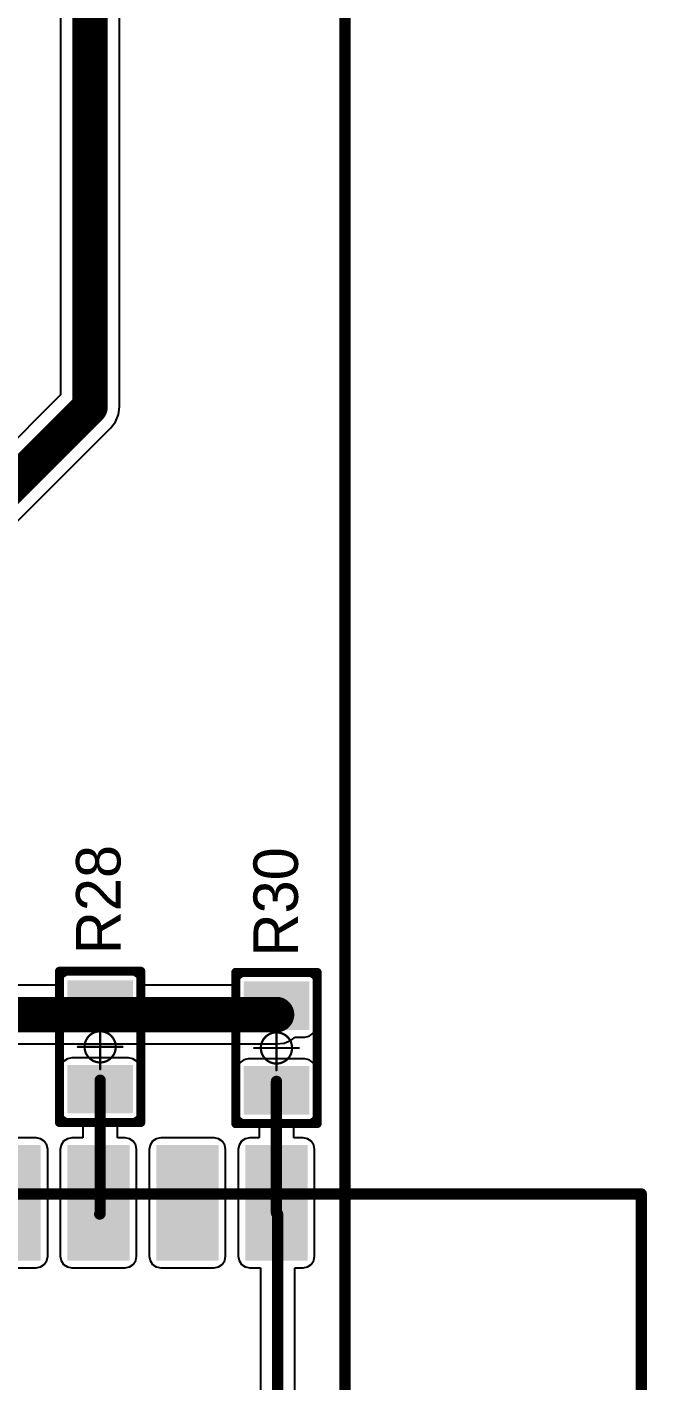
# Model space of a CAD drawing. Header units: millimetres. Extents: x 0.99 to 9.85, y 0.8 to 4.18.
# Drawn here: x 9.301 to 9.85, y 2.163 to 3.36 of the extents above; entities that cross this region are included whole.
import ezdxf

# ---------------------------------------------------------------- set-up
doc = ezdxf.new("R2010")
doc.units = ezdxf.units.MM
doc.header["$MEASUREMENT"] = 0
for name, color, linetype in [('BottomLayer', 5, 'Continuous'), ('Mechanical1', 6, 'Continuous'), ('Mechanical15', 56, 'Continuous'), ('TopLayer', 1, 'Continuous'), ('TopOverlay', 2, 'Continuous'), ('TopPaste', 8, 'Continuous'), ('TopSolder', 216, 'Continuous')]:
    doc.layers.add(name, color=color, linetype=linetype)

# ---------------------------------------------------------------- blocks, each defined once
blk = doc.blocks.new('ESP8266_1')
at = {"layer": 'TopLayer'}
for points in [[(0.0945, 0.0315), (0.1417, 0.0315), (0.0945, 0.1102), (0.1417, 0.1102)], [(0.1732, 0.0315), (0.2205, 0.0315), (0.1732, 0.1102), (0.2205, 0.1102)], [(0.252, 0.0315), (0.2992, 0.0315), (0.252, 0.1102), (0.2992, 0.1102)], [(0.3307, 0.0315), (0.378, 0.0315), (0.3307, 0.1102), (0.378, 0.1102)], [(0.4094, 0.0315), (0.4567, 0.0315), (0.4094, 0.1102), (0.4567, 0.1102)], [(0.4882, 0.0315), (0.5354, 0.0315), (0.4882, 0.1102), (0.5354, 0.1102)], [(-0.0394, -0.0236), (0.0551, -0.0236), (-0.0394, 0.0236), (0.0551, 0.0236)], [(0.5827, -0.0236), (0.6772, -0.0236), (0.5827, 0.0236), (0.6772, 0.0236)], [(-0.0394, -0.1024), (0.0551, -0.1024), (-0.0394, -0.0551), (0.0551, -0.0551)], [(0.5827, -0.1024), (0.6772, -0.1024), (0.5827, -0.0551), (0.6772, -0.0551)], [(-0.0394, -0.1811), (0.0551, -0.1811), (-0.0394, -0.1339), (0.0551, -0.1339)], [(0.5827, -0.1811), (0.6772, -0.1811), (0.5827, -0.1339), (0.6772, -0.1339)], [(-0.0394, -0.2598), (0.0551, -0.2598), (-0.0394, -0.2126), (0.0551, -0.2126)], [(0.5827, -0.2598), (0.6772, -0.2598), (0.5827, -0.2126), (0.6772, -0.2126)], [(-0.0394, -0.3386), (0.0551, -0.3386), (-0.0394, -0.2913), (0.0551, -0.2913)], [(0.5827, -0.3386), (0.6772, -0.3386), (0.5827, -0.2913), (0.6772, -0.2913)], [(-0.0394, -0.4173), (0.0551, -0.4173), (-0.0394, -0.3701), (0.0551, -0.3701)], [(0.5827, -0.4173), (0.6772, -0.4173), (0.5827, -0.3701), (0.6772, -0.3701)], [(-0.0394, -0.4961), (0.0551, -0.4961), (-0.0394, -0.4488), (0.0551, -0.4488)], [(0.5827, -0.4961), (0.6772, -0.4961), (0.5827, -0.4488), (0.6772, -0.4488)], [(-0.0394, -0.5748), (0.0551, -0.5748), (-0.0394, -0.5276), (0.0551, -0.5276)], [(0.5827, -0.5748), (0.6772, -0.5748), (0.5827, -0.5276), (0.6772, -0.5276)]]:
    blk.add_solid(points, dxfattribs=at)
at = {"layer": 'TopOverlay', "const_width": 0.01}
for points in [[(0, 0.0709), (0.6378, 0.0709)], [(0, 0.0709), (0, -0.874)], [(0.6378, 0.0709), (0.6378, -0.874)], [(0, -0.874), (0.6378, -0.874)]]:
    blk.add_lwpolyline(points, dxfattribs=at)
at = {"layer": 'TopOverlay', "const_width": 0.005}
for points in [[(-0.0025, 0.0709, 1), (0.0025, 0.0709, 1)], [(-0.0025, 0.0709, 1), (0.0025, 0.0709, 1)], [(0.6353, 0.0709, 1), (0.6403, 0.0709, 1)], [(0.6353, 0.0709, 1), (0.6403, 0.0709, 1)], [(-0.0025, -0.874, 1), (0.0025, -0.874, 1)], [(-0.0025, -0.874, 1), (0.0025, -0.874, 1)], [(0.6353, -0.874, 1), (0.6403, -0.874, 1)], [(0.6353, -0.874, 1), (0.6403, -0.874, 1)]]:
    blk.add_lwpolyline(points, format="xyb", close=True, dxfattribs=at)
at = {"layer": 'TopPaste'}
for points in [[(0.0945, 0.0315), (0.1417, 0.0315), (0.0945, 0.1102), (0.1417, 0.1102)], [(0.1732, 0.0315), (0.2205, 0.0315), (0.1732, 0.1102), (0.2205, 0.1102)], [(0.252, 0.0315), (0.2992, 0.0315), (0.252, 0.1102), (0.2992, 0.1102)], [(0.3307, 0.0315), (0.378, 0.0315), (0.3307, 0.1102), (0.378, 0.1102)], [(0.4094, 0.0315), (0.4567, 0.0315), (0.4094, 0.1102), (0.4567, 0.1102)], [(0.4882, 0.0315), (0.5354, 0.0315), (0.4882, 0.1102), (0.5354, 0.1102)], [(-0.0394, -0.0236), (0.0551, -0.0236), (-0.0394, 0.0236), (0.0551, 0.0236)], [(0.5827, -0.0236), (0.6772, -0.0236), (0.5827, 0.0236), (0.6772, 0.0236)], [(-0.0394, -0.1024), (0.0551, -0.1024), (-0.0394, -0.0551), (0.0551, -0.0551)], [(0.5827, -0.1024), (0.6772, -0.1024), (0.5827, -0.0551), (0.6772, -0.0551)], [(-0.0394, -0.1811), (0.0551, -0.1811), (-0.0394, -0.1339), (0.0551, -0.1339)], [(0.5827, -0.1811), (0.6772, -0.1811), (0.5827, -0.1339), (0.6772, -0.1339)], [(-0.0394, -0.2598), (0.0551, -0.2598), (-0.0394, -0.2126), (0.0551, -0.2126)], [(0.5827, -0.2598), (0.6772, -0.2598), (0.5827, -0.2126), (0.6772, -0.2126)], [(-0.0394, -0.3386), (0.0551, -0.3386), (-0.0394, -0.2913), (0.0551, -0.2913)], [(0.5827, -0.3386), (0.6772, -0.3386), (0.5827, -0.2913), (0.6772, -0.2913)], [(-0.0394, -0.4173), (0.0551, -0.4173), (-0.0394, -0.3701), (0.0551, -0.3701)], [(0.5827, -0.4173), (0.6772, -0.4173), (0.5827, -0.3701), (0.6772, -0.3701)], [(-0.0394, -0.4961), (0.0551, -0.4961), (-0.0394, -0.4488), (0.0551, -0.4488)], [(0.5827, -0.4961), (0.6772, -0.4961), (0.5827, -0.4488), (0.6772, -0.4488)], [(-0.0394, -0.5748), (0.0551, -0.5748), (-0.0394, -0.5276), (0.0551, -0.5276)], [(0.5827, -0.5748), (0.6772, -0.5748), (0.5827, -0.5276), (0.6772, -0.5276)]]:
    blk.add_solid(points, dxfattribs=at)
at = {"layer": 'TopSolder'}
for points in [[(0.0905, 0.0275), (0.1457, 0.0275), (0.0905, 0.1142), (0.1457, 0.1142)], [(0.1692, 0.0275), (0.2245, 0.0275), (0.1692, 0.1142), (0.2245, 0.1142)], [(0.248, 0.0275), (0.3032, 0.0275), (0.248, 0.1142), (0.3032, 0.1142)], [(0.3267, 0.0275), (0.382, 0.0275), (0.3267, 0.1142), (0.382, 0.1142)], [(0.4054, 0.0275), (0.4607, 0.0275), (0.4054, 0.1142), (0.4607, 0.1142)], [(0.4842, 0.0275), (0.5394, 0.0275), (0.4842, 0.1142), (0.5394, 0.1142)], [(-0.0434, -0.0276), (0.0591, -0.0276), (-0.0434, 0.0276), (0.0591, 0.0276)], [(0.5787, -0.0276), (0.6812, -0.0276), (0.5787, 0.0276), (0.6812, 0.0276)], [(-0.0434, -0.1064), (0.0591, -0.1064), (-0.0434, -0.0511), (0.0591, -0.0511)], [(0.5787, -0.1064), (0.6812, -0.1064), (0.5787, -0.0511), (0.6812, -0.0511)], [(-0.0434, -0.1851), (0.0591, -0.1851), (-0.0434, -0.1299), (0.0591, -0.1299)], [(0.5787, -0.1851), (0.6812, -0.1851), (0.5787, -0.1299), (0.6812, -0.1299)], [(-0.0434, -0.2638), (0.0591, -0.2638), (-0.0434, -0.2086), (0.0591, -0.2086)], [(0.5787, -0.2638), (0.6812, -0.2638), (0.5787, -0.2086), (0.6812, -0.2086)], [(-0.0434, -0.3426), (0.0591, -0.3426), (-0.0434, -0.2873), (0.0591, -0.2873)], [(0.5787, -0.3426), (0.6812, -0.3426), (0.5787, -0.2873), (0.6812, -0.2873)], [(-0.0434, -0.4213), (0.0591, -0.4213), (-0.0434, -0.3661), (0.0591, -0.3661)], [(0.5787, -0.4213), (0.6812, -0.4213), (0.5787, -0.3661), (0.6812, -0.3661)], [(-0.0434, -0.5001), (0.0591, -0.5001), (-0.0434, -0.4448), (0.0591, -0.4448)], [(0.5787, -0.5001), (0.6812, -0.5001), (0.5787, -0.4448), (0.6812, -0.4448)], [(-0.0434, -0.5788), (0.0591, -0.5788), (-0.0434, -0.5236), (0.0591, -0.5236)], [(0.5787, -0.5788), (0.6812, -0.5788), (0.5787, -0.5236), (0.6812, -0.5236)]]:
    blk.add_solid(points, dxfattribs=at)
blk = doc.blocks.new('R_0805_L_43')
at = {"layer": 'Mechanical15'}
for points, const_width in [([(0.0138, 0, 1), (-0.0138, 0, 1)], 0.00197), ([(-0.0005, 0.0197, 1), (0.0005, 0.0197, 1)], 0.000984), ([(-0.0202, 0, 1), (-0.0192, 0, 1)], 0.000984), ([(-0.0143, 0, 1), (-0.0133, 0, 1)], 0.000984), ([(0.0133, 0, 1), (0.0143, 0, 1)], 0.000984), ([(0.0192, 0, 1), (0.0202, 0, 1)], 0.000984), ([(-0.0005, -0.0197, 1), (0.0005, -0.0197, 1)], 0.000984)]:
    blk.add_lwpolyline(points, format="xyb", close=True, dxfattribs=dict(at, const_width=const_width))
at = {"layer": 'Mechanical15', "const_width": 0.00197}
for points in [[(0, -0.0197), (0, 0.0197)], [(0.0197, 0), (-0.0197, 0)]]:
    blk.add_lwpolyline(points, dxfattribs=at)
at = {"layer": 'TopLayer'}
for points in [[(-0.0199, -0.025), (-0.0199, 0.025), (-0.0549, -0.025), (-0.0549, 0.025)], [(0.0549, -0.025), (0.0549, 0.025), (0.0199, -0.025), (0.0199, 0.025)]]:
    blk.add_solid(points, dxfattribs=at)
at = {"layer": 'TopOverlay', "const_width": 0.008}
for points in [[(0.0669, 0.036), (-0.0669, 0.036)], [(-0.0669, -0.036), (-0.0669, 0.036)], [(0.0669, -0.036), (0.0669, 0.036)], [(0.0669, -0.036), (-0.0669, -0.036)]]:
    blk.add_lwpolyline(points, dxfattribs=at)
at = {"layer": 'TopOverlay', "const_width": 0.004}
for points in [[(-0.0689, 0.036, 1), (-0.0649, 0.036, 1)], [(-0.0689, 0.036, 1), (-0.0649, 0.036, 1)], [(0.0649, 0.036, 1), (0.0689, 0.036, 1)], [(0.0649, 0.036, 1), (0.0689, 0.036, 1)], [(-0.0689, -0.036, 1), (-0.0649, -0.036, 1)], [(-0.0689, -0.036, 1), (-0.0649, -0.036, 1)], [(0.0649, -0.036, 1), (0.0689, -0.036, 1)], [(0.0649, -0.036, 1), (0.0689, -0.036, 1)]]:
    blk.add_lwpolyline(points, format="xyb", close=True, dxfattribs=at)
at = {"layer": 'TopPaste'}
for points in [[(-0.0199, -0.025), (-0.0199, 0.025), (-0.0549, -0.025), (-0.0549, 0.025)], [(0.0549, -0.025), (0.0549, 0.025), (0.0199, -0.025), (0.0199, 0.025)]]:
    blk.add_solid(points, dxfattribs=at)
at = {"layer": 'TopSolder'}
for points in [[(-0.0159, -0.029), (-0.0159, 0.029), (-0.0589, -0.029), (-0.0589, 0.029)], [(0.0589, -0.029), (0.0589, 0.029), (0.0159, -0.029), (0.0159, 0.029)]]:
    blk.add_solid(points, dxfattribs=at)
blk = doc.blocks.new('R_0805_L_44')
at = {"layer": 'Mechanical15'}
for points, const_width in [([(0.0138, 0, 1), (-0.0138, 0, 1)], 0.00197), ([(-0.0005, 0.0197, 1), (0.0005, 0.0197, 1)], 0.000984), ([(-0.0202, 0, 1), (-0.0192, 0, 1)], 0.000984), ([(-0.0143, 0, 1), (-0.0133, 0, 1)], 0.000984), ([(0.0133, 0, 1), (0.0143, 0, 1)], 0.000984), ([(0.0192, 0, 1), (0.0202, 0, 1)], 0.000984), ([(-0.0005, -0.0197, 1), (0.0005, -0.0197, 1)], 0.000984)]:
    blk.add_lwpolyline(points, format="xyb", close=True, dxfattribs=dict(at, const_width=const_width))
at = {"layer": 'Mechanical15', "const_width": 0.00197}
for points in [[(0, -0.0197), (0, 0.0197)], [(0.0197, 0), (-0.0197, 0)]]:
    blk.add_lwpolyline(points, dxfattribs=at)
at = {"layer": 'TopLayer'}
for points in [[(-0.0199, -0.025), (-0.0199, 0.025), (-0.0549, -0.025), (-0.0549, 0.025)], [(0.0549, -0.025), (0.0549, 0.025), (0.0199, -0.025), (0.0199, 0.025)]]:
    blk.add_solid(points, dxfattribs=at)
at = {"layer": 'TopOverlay', "const_width": 0.008}
for points in [[(0.0669, 0.036), (-0.0669, 0.036)], [(-0.0669, -0.036), (-0.0669, 0.036)], [(0.0669, -0.036), (0.0669, 0.036)], [(0.0669, -0.036), (-0.0669, -0.036)]]:
    blk.add_lwpolyline(points, dxfattribs=at)
at = {"layer": 'TopOverlay', "const_width": 0.004}
for points in [[(-0.0689, 0.036, 1), (-0.0649, 0.036, 1)], [(-0.0689, 0.036, 1), (-0.0649, 0.036, 1)], [(0.0649, 0.036, 1), (0.0689, 0.036, 1)], [(0.0649, 0.036, 1), (0.0689, 0.036, 1)], [(-0.0689, -0.036, 1), (-0.0649, -0.036, 1)], [(-0.0689, -0.036, 1), (-0.0649, -0.036, 1)], [(0.0649, -0.036, 1), (0.0689, -0.036, 1)], [(0.0649, -0.036, 1), (0.0689, -0.036, 1)]]:
    blk.add_lwpolyline(points, format="xyb", close=True, dxfattribs=at)
at = {"layer": 'TopPaste'}
for points in [[(-0.0199, -0.025), (-0.0199, 0.025), (-0.0549, -0.025), (-0.0549, 0.025)], [(0.0549, -0.025), (0.0549, 0.025), (0.0199, -0.025), (0.0199, 0.025)]]:
    blk.add_solid(points, dxfattribs=at)
at = {"layer": 'TopSolder'}
for points in [[(-0.0159, -0.029), (-0.0159, 0.029), (-0.0589, -0.029), (-0.0589, 0.029)], [(0.0589, -0.029), (0.0589, 0.029), (0.0159, -0.029), (0.0159, 0.029)]]:
    blk.add_solid(points, dxfattribs=at)

msp = doc.modelspace()

# ---------------------------------------------------------------- linework, layer by layer
at = {"layer": 'BottomLayer'}
msp.add_line((9.582, 3.9528), (9.582, 0.807), dxfattribs=at)
at = {"layer": 'Mechanical1', "const_width": 0.01}
msp.add_lwpolyline([(9.5827, 0.8081), (9.5827, 3.9528)], dxfattribs=at)
at = {"layer": 'TopLayer'}
for p, q in [((9.586, 3.953), (9.586, 0.812)), ((9.383, 3.024), (9.383, 3.5298)), ((9.331, 3.519), (9.331, 3.0348)), ((9.331, 3.0348), (8.9022, 2.606)), ((9.3821, 3.0173), (9.383, 3.024)), ((9.3754, 3.0056), (9.3795, 3.011)), ((9.3795, 3.011), (9.3821, 3.0173)), ((8.9314, 2.5616), (9.3754, 3.0056)), ((9.3316, 2.5168), (9.3308, 2.5129)), ((9.3338, 2.5201), (9.3316, 2.5168)), ((9.3371, 2.5223), (9.3338, 2.5201)), ((9.341, 2.5231), (9.3371, 2.5223)), ((9.391, 2.5231), (9.341, 2.5231)), ((9.3949, 2.5223), (9.391, 2.5231)), ((9.3982, 2.5201), (9.3949, 2.5223)), ((9.4004, 2.5168), (9.3982, 2.5201)), ((9.4012, 2.5129), (9.4004, 2.5168)), ((9.4876, 2.5158), (9.4869, 2.5125)), ((9.4898, 2.5191), (9.4876, 2.5158)), ((9.4931, 2.5213), (9.4898, 2.5191)), ((9.497, 2.5221), (9.4931, 2.5213)), ((9.547, 2.5221), (9.497, 2.5221)), ((9.5509, 2.5213), (9.547, 2.5221)), ((9.5542, 2.5191), (9.5509, 2.5213)), ((9.5564, 2.5158), (9.5542, 2.5191)), ((9.5572, 2.5119), (9.5564, 2.5158)), ((9.3308, 2.5125), (9.0145, 2.5125)), ((9.3308, 2.5129), (9.3308, 2.5125)), ((9.4012, 2.5125), (9.4012, 2.5129)), ((9.4869, 2.5125), (9.4012, 2.5125)), ((9.5572, 2.4769), (9.5572, 2.5119)), ((9.547, 2.4667), (9.5509, 2.4675)), ((9.5509, 2.4675), (9.5542, 2.4697)), ((9.5542, 2.4697), (9.5564, 2.473)), ((9.5564, 2.473), (9.5572, 2.4769)), ((9.0253, 2.4606), (9.522, 2.4606)), ((9.522, 2.4606), (9.5287, 2.4614)), ((9.5287, 2.4614), (9.535, 2.464)), ((9.535, 2.464), (9.5385, 2.4667)), ((9.5385, 2.4667), (9.547, 2.4667)), ((9.3338, 2.4453), (9.3316, 2.442)), ((9.3371, 2.4475), (9.3338, 2.4453)), ((9.341, 2.4483), (9.3371, 2.4475)), ((9.391, 2.4483), (9.341, 2.4483)), ((9.3949, 2.4475), (9.391, 2.4483)), ((9.3982, 2.4453), (9.3949, 2.4475)), ((9.4004, 2.442), (9.3982, 2.4453)), ((9.4898, 2.4443), (9.4876, 2.441)), ((9.4931, 2.4465), (9.4898, 2.4443)), ((9.497, 2.4473), (9.4931, 2.4465)), ((9.547, 2.4473), (9.497, 2.4473)), ((9.5509, 2.4465), (9.547, 2.4473)), ((9.5542, 2.4443), (9.5509, 2.4465)), ((9.5564, 2.441), (9.5542, 2.4443)), ((9.3316, 2.442), (9.3308, 2.4381)), ((9.3308, 2.4381), (9.3308, 2.4031)), ((9.4012, 2.4381), (9.4004, 2.442)), ((9.4012, 2.4031), (9.4012, 2.4381)), ((9.4876, 2.441), (9.4868, 2.4371)), ((9.4868, 2.4371), (9.4868, 2.4021)), ((9.5572, 2.4371), (9.5564, 2.441)), ((9.5572, 2.4021), (9.5572, 2.4371)), ((9.3308, 2.4031), (9.3316, 2.3992)), ((9.3316, 2.3992), (9.3338, 2.3959)), ((9.3338, 2.3959), (9.3371, 2.3937)), ((9.3949, 2.3937), (9.3982, 2.3959)), ((9.3982, 2.3959), (9.4004, 2.3992)), ((9.4004, 2.3992), (9.4012, 2.4031)), ((9.4868, 2.4021), (9.4876, 2.3982)), ((9.4876, 2.3982), (9.4898, 2.3949)), ((9.5542, 2.3949), (9.5564, 2.3982)), ((9.5564, 2.3982), (9.5572, 2.4021)), ((9.3371, 2.3937), (9.341, 2.3929)), ((9.341, 2.3929), (9.3507, 2.3929)), ((9.3507, 2.3929), (9.3507, 2.3774)), ((9.3813, 2.3774), (9.3813, 2.3929)), ((9.3813, 2.3929), (9.391, 2.3929)), ((9.391, 2.3929), (9.3949, 2.3937)), ((9.4898, 2.3949), (9.4931, 2.3927)), ((9.4931, 2.3927), (9.497, 2.3919)), ((9.497, 2.3919), (9.5067, 2.3919)), ((9.5067, 2.3919), (9.5067, 2.3774)), ((9.5373, 2.3774), (9.5373, 2.3919)), ((9.5373, 2.3919), (9.547, 2.3919)), ((9.547, 2.3919), (9.5509, 2.3927)), ((9.5509, 2.3927), (9.5542, 2.3949)), ((9.3094, 2.3774), (9.2621, 2.3774)), ((9.3133, 2.3767), (9.3094, 2.3774)), ((9.3166, 2.3745), (9.3133, 2.3767)), ((9.3188, 2.3711), (9.3166, 2.3745)), ((9.3196, 2.3672), (9.3188, 2.3711)), ((9.3314, 2.3711), (9.3307, 2.3672)), ((9.3337, 2.3745), (9.3314, 2.3711)), ((9.337, 2.3767), (9.3337, 2.3745)), ((9.3409, 2.3774), (9.337, 2.3767)), ((9.3507, 2.3774), (9.3409, 2.3774)), ((9.3881, 2.3774), (9.3813, 2.3774)), ((9.392, 2.3767), (9.3881, 2.3774)), ((9.3953, 2.3745), (9.392, 2.3767)), ((9.3975, 2.3711), (9.3953, 2.3745)), ((9.3983, 2.3672), (9.3975, 2.3711)), ((9.4102, 2.3711), (9.4094, 2.3672)), ((9.4124, 2.3745), (9.4102, 2.3711)), ((9.4157, 2.3767), (9.4124, 2.3745)), ((9.4196, 2.3774), (9.4157, 2.3767)), ((9.4668, 2.3774), (9.4196, 2.3774)), ((9.4707, 2.3767), (9.4668, 2.3774)), ((9.4741, 2.3745), (9.4707, 2.3767)), ((9.4763, 2.3711), (9.4741, 2.3745)), ((9.477, 2.3672), (9.4763, 2.3711)), ((9.4889, 2.3711), (9.4881, 2.3672)), ((9.4911, 2.3745), (9.4889, 2.3711)), ((9.4944, 2.3767), (9.4911, 2.3745)), ((9.4983, 2.3774), (9.4944, 2.3767)), ((9.5067, 2.3774), (9.4983, 2.3774)), ((9.5456, 2.3774), (9.5373, 2.3774)), ((9.5495, 2.3767), (9.5456, 2.3774)), ((9.5528, 2.3745), (9.5495, 2.3767)), ((9.555, 2.3711), (9.5528, 2.3745)), ((9.5558, 2.3672), (9.555, 2.3711)), ((9.3196, 2.2728), (9.3196, 2.3672)), ((9.3307, 2.3672), (9.3307, 2.2728)), ((9.3983, 2.2728), (9.3983, 2.3672)), ((9.4094, 2.3672), (9.4094, 2.2728)), ((9.477, 2.2728), (9.477, 2.3672)), ((9.4881, 2.3672), (9.4881, 2.2728)), ((9.5558, 2.2728), (9.5558, 2.3672)), ((9.3094, 2.2626), (9.3133, 2.2633)), ((9.3133, 2.2633), (9.3166, 2.2655)), ((9.3166, 2.2655), (9.3188, 2.2689)), ((9.3188, 2.2689), (9.3196, 2.2728)), ((9.3307, 2.2728), (9.3314, 2.2689)), ((9.3314, 2.2689), (9.3337, 2.2655)), ((9.3337, 2.2655), (9.337, 2.2633)), ((9.337, 2.2633), (9.3409, 2.2626)), ((9.3881, 2.2626), (9.392, 2.2633)), ((9.392, 2.2633), (9.3953, 2.2655)), ((9.3953, 2.2655), (9.3975, 2.2689)), ((9.3975, 2.2689), (9.3983, 2.2728)), ((9.4094, 2.2728), (9.4102, 2.2689)), ((9.4102, 2.2689), (9.4124, 2.2655)), ((9.4124, 2.2655), (9.4157, 2.2633)), ((9.4157, 2.2633), (9.4196, 2.2626)), ((9.4668, 2.2626), (9.4707, 2.2633)), ((9.4707, 2.2633), (9.4741, 2.2655)), ((9.4741, 2.2655), (9.4763, 2.2689)), ((9.4763, 2.2689), (9.477, 2.2728)), ((9.4881, 2.2728), (9.4889, 2.2689)), ((9.4889, 2.2689), (9.4911, 2.2655)), ((9.4911, 2.2655), (9.4944, 2.2633)), ((9.4944, 2.2633), (9.4983, 2.2626)), ((9.5456, 2.2626), (9.5495, 2.2633)), ((9.5495, 2.2633), (9.5528, 2.2655)), ((9.5528, 2.2655), (9.555, 2.2689)), ((9.555, 2.2689), (9.5558, 2.2728)), ((9.2621, 2.2626), (9.3094, 2.2626)), ((9.3409, 2.2626), (9.3881, 2.2626)), ((9.4196, 2.2626), (9.4668, 2.2626)), ((9.4983, 2.2626), (9.5078, 2.2626)), ((9.5078, 2.2626), (9.5078, 1.7977)), ((9.5383, 1.8041), (9.5383, 2.2626)), ((9.5383, 2.2626), (9.5456, 2.2626))]:
    msp.add_line(p, q, dxfattribs=at)
for points, const_width in [([(9.357, 3.024), (9.357, 3.5298)], 0.0315), ([(8.913, 2.58), (9.357, 3.024)], 0.0315), ([(9.0145, 2.4865), (9.522, 2.4865)], 0.0315), ([(9.366, 2.3105), (9.366, 2.4285)], 0.01), ([(9.522, 2.3112), (9.522, 2.4275)], 0.01), ([(9.3656, 2.3101), (9.366, 2.3105)], 0.01), ([(9.522, 2.3112), (9.523, 2.3101)], 0.01), ([(9.523, 1.7977), (9.523, 2.3101)], 0.01)]:
    msp.add_lwpolyline(points, dxfattribs=dict(at, const_width=const_width))
for points, const_width in [([(9.3491, 3.024, 1), (9.3649, 3.024, 1)], 0.0157), ([(9.3491, 3.024, 1), (9.3649, 3.024, 1)], 0.0157), ([(9.5141, 2.4865, 1), (9.5299, 2.4865, 1)], 0.0157), ([(9.3635, 2.4285, 1), (9.3685, 2.4285, 1)], 0.005), ([(9.5195, 2.4275, 1), (9.5245, 2.4275, 1)], 0.005), ([(9.3631, 2.3101, 1), (9.3681, 2.3101, 1)], 0.005), ([(9.3635, 2.3105, 1), (9.3685, 2.3105, 1)], 0.005), ([(9.3635, 2.3105, 1), (9.3685, 2.3105, 1)], 0.005), ([(9.5195, 2.3112, 1), (9.5245, 2.3112, 1)], 0.005), ([(9.5195, 2.3112, 1), (9.5245, 2.3112, 1)], 0.005), ([(9.5205, 2.3101, 1), (9.5255, 2.3101, 1)], 0.005), ([(9.5205, 2.3101, 1), (9.5255, 2.3101, 1)], 0.005)]:
    msp.add_lwpolyline(points, format="xyb", close=True, dxfattribs=dict(at, const_width=const_width))

# ---------------------------------------------------------------- block references
for name, p, rotation in [('R_0805_L_43', (9.366, 2.458), 270), ('R_0805_L_44', (9.522, 2.457), 270), ('ESP8266_1', (8.9708, 1.6901), 90)]:
    msp.add_blockref(name, p, dxfattribs=dict(rotation=rotation))

# ---------------------------------------------------------------- texts
at = {"layer": 'TopOverlay'}
for s, p in [('R28', (9.384, 2.54)), ('R30', (9.541, 2.538))]:
    msp.add_text(s, height=0.03937, rotation=90, dxfattribs=at).set_placement(p)

doc.saveas('drawing.dxf')
